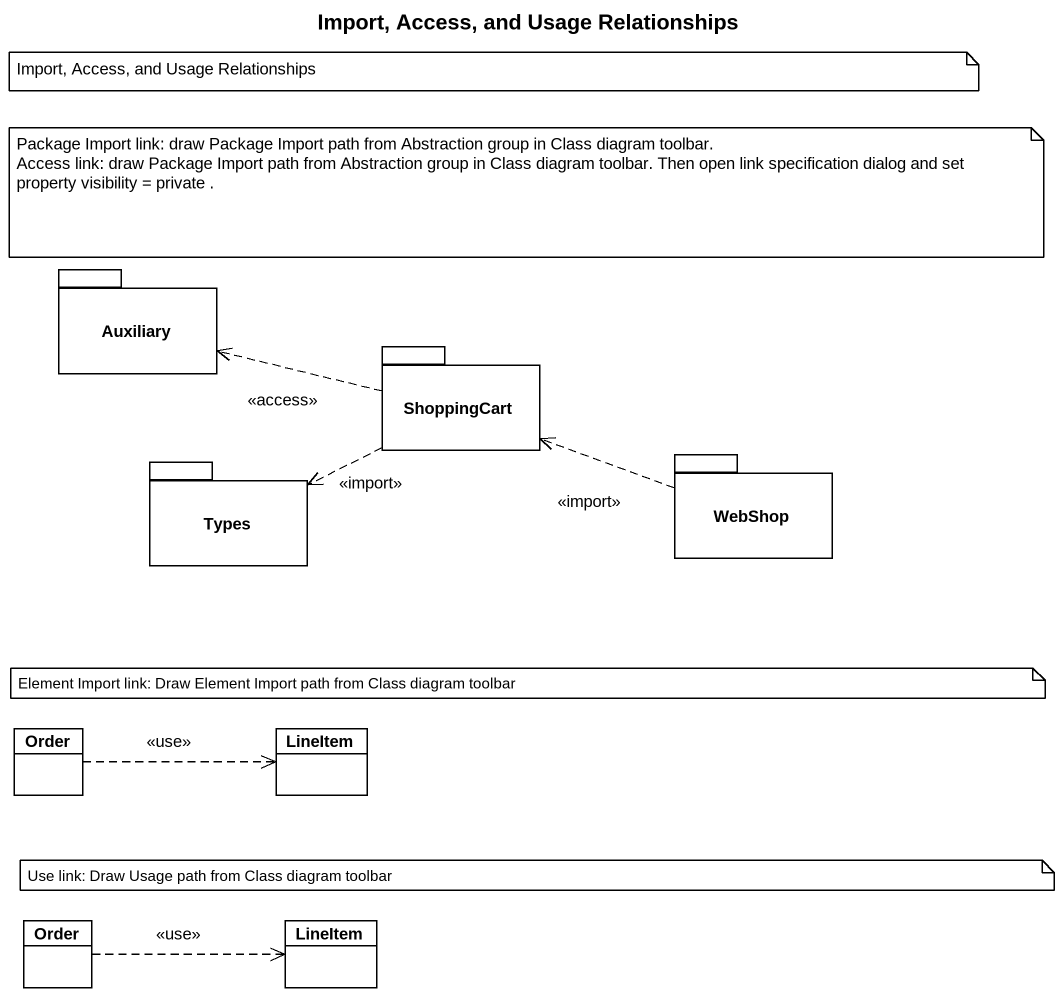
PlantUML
@startuml
title Import, Access, and Usage Relationships
hide circle
hide empty members
package Auxiliary {
}
package ShoppingCart {
}
package Types {
}
package WebShop {
}
class Order
class LineItem
class "Order" as Order_2
class "LineItem" as LineItem_2
ShoppingCart .left.> Auxiliary : <<access>>
ShoppingCart .left.> Types : <<import>>
WebShop .left.> ShoppingCart : <<import>>
Order .right.> LineItem : <<use>>
Order_2 .right.> LineItem_2 : <<use>>
note as N1
  Import, Access, and Usage Relationships
end note
note as N2
  Package Import link: draw Package Import path from Abstraction group in Class diagram toolbar.
  Access link: draw Package Import path from Abstraction group in Class diagram toolbar. Then open link specification dialog and set property visibility = private .
end note
note as N3
  Element Import link: Draw Element Import path from Class diagram toolbar
end note
note as N4
  Use link: Draw Usage path from Class diagram toolbar
end note
@enduml
